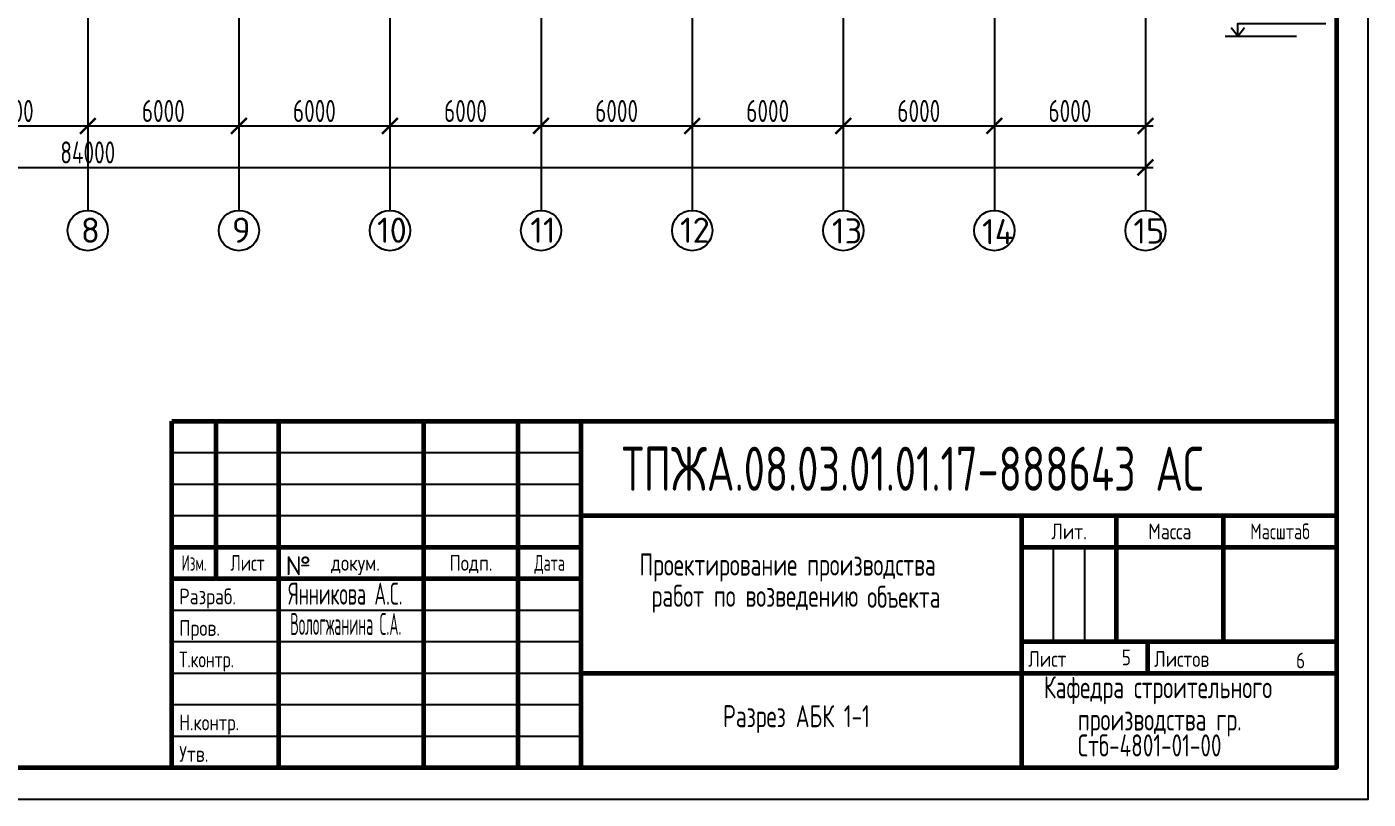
# Model space of a CAD drawing. Header units: millimetres. Extents: x -258526 to -95372, y 16759 to 83244.
# Drawn here: x -127198.1 to -126985, y 41285.3 to 41407.9 of the extents above; entities that cross this region are included whole.
import ezdxf
from ezdxf.enums import TextEntityAlignment as Align

# ---------------------------------------------------------------- set-up
doc = ezdxf.new("R2010")
doc.units = ezdxf.units.MM
doc.header["$LTSCALE"] = 0.5
doc.layers.add('текст', color=7, linetype='Continuous')
doc.layers.add('тонкие', color=7, linetype='Continuous')
for name, color, linetype, lineweight in [('ТОНКИЕе', 7, 'Continuous', 25), ('я', 220, 'Continuous', 30), ('я1', 210, 'Continuous', 25), ('я2', 220, 'Continuous', 25)]:
    doc.layers.add(name, color=color, linetype=linetype, lineweight=lineweight)
doc.styles.add('арх', font='isocpeur.ttf', dxfattribs={"width": 0.5, "height": 10})
doc.styles.add('ГОСТ 2.304', font='cs_gost2304.shx')
doc.styles.add('Наклонный', font='isocpeur.ttf', dxfattribs={"width": 0.7, "height": 3.5})
doc.styles.add('Наклонный 5', font='isocpeur.ttf', dxfattribs={"height": 7})
doc.styles.add('прямой', font='isocpeur.ttf', dxfattribs={"width": 0.7, "height": 3})
doc.dimstyles.new('СТРОИТЕЛЬНЫЙ', dxfattribs={"dimtxt": 3.5, "dimasz": 2.5, "dimexe": 1.25, "dimexo": 0.625, "dimtad": 1, "dimdec": 0, "dimlfac": 500, "dimdsep": 46, "dimtxsty": 'Наклонный', "dimblk1": 'ARCHTICK', "dimblk2": 'ARCHTICK', "dimsah": 1, "dimcen": 0, "dimdle": 1.25, "dimadec": 0, "dimazin": 0, "dimtfac": 0.75, "dimtdec": 0, "dimtmove": 0, "dimatfit": 3, "dimldrblk": 'ARCHTICK', "dimfxl": 1, "dimtolj": 1, "dimtzin": 0, "dimarcsym": 0})

# ---------------------------------------------------------------- blocks, each defined once
blk = doc.blocks.new('_ArchTick')
at = {"color": 0, "linetype": 'ByBlock', "const_width": 0.15}
blk.add_lwpolyline([(-0.5, -0.5), (0.5, 0.5)], dxfattribs=at)
blk = doc.blocks.new('*D675')
at = {"layer": 'Defpoints', "color": 0, "transparency": 16777216}
for p in [(-127212.38, 41407.31), (-127188.38, 41406.11), (-127188.38, 41392.13)]:
    blk.add_point(p, dxfattribs=at)
at = {"layer": 'ТОНКИЕе', "color": 0, "lineweight": -2, "transparency": 16777216}
for p, q in [((-127212.38, 41406.69), (-127212.38, 41390.88)), ((-127188.38, 41405.49), (-127188.38, 41390.88)), ((-127213.63, 41392.13), (-127187.13, 41392.13))]:
    blk.add_line(p, q, dxfattribs=at)
at = {"layer": 'ТОНКИЕе', "color": 0, "lineweight": -2, "transparency": 16777216, "xscale": 2.5, "yscale": 2.5, "zscale": 2.5, "rotation": 180}
blk.add_blockref('_ArchTick', (-127212.38, 41392.13), dxfattribs=at)
at = {"layer": 'ТОНКИЕе', "color": 0, "lineweight": -2, "transparency": 16777216, "xscale": 2.5, "yscale": 2.5, "zscale": 2.5}
blk.add_blockref('_ArchTick', (-127188.38, 41392.13), dxfattribs=at)
at = {"layer": 'ТОНКИЕе', "color": 0, "transparency": 16777216, "insert": (-127200.38, 41394.5), "char_height": 3.5, "attachment_point": 5, "style": 'Наклонный'}
blk.add_mtext('\\A1;6000', dxfattribs=at)
blk = doc.blocks.new('*D676')
at = {"layer": 'Defpoints', "color": 0, "transparency": 16777216}
for p in [(-127188.38, 41407.31), (-127164.38, 41406.11), (-127164.38, 41392.13)]:
    blk.add_point(p, dxfattribs=at)
at = {"layer": 'ТОНКИЕе', "color": 0, "lineweight": -2, "transparency": 16777216}
for p, q in [((-127188.38, 41406.69), (-127188.38, 41390.88)), ((-127164.38, 41405.49), (-127164.38, 41390.88)), ((-127189.63, 41392.13), (-127163.13, 41392.13))]:
    blk.add_line(p, q, dxfattribs=at)
at = {"layer": 'ТОНКИЕе', "color": 0, "lineweight": -2, "transparency": 16777216, "xscale": 2.5, "yscale": 2.5, "zscale": 2.5, "rotation": 180}
blk.add_blockref('_ArchTick', (-127188.38, 41392.13), dxfattribs=at)
at = {"layer": 'ТОНКИЕе', "color": 0, "lineweight": -2, "transparency": 16777216, "xscale": 2.5, "yscale": 2.5, "zscale": 2.5}
blk.add_blockref('_ArchTick', (-127164.38, 41392.13), dxfattribs=at)
at = {"layer": 'ТОНКИЕе', "color": 0, "transparency": 16777216, "insert": (-127176.38, 41394.5), "char_height": 3.5, "attachment_point": 5, "style": 'Наклонный'}
blk.add_mtext('\\A1;6000', dxfattribs=at)
blk = doc.blocks.new('*D677')
at = {"layer": 'Defpoints', "color": 0, "transparency": 16777216}
for p in [(-127164.38, 41407.31), (-127140.38, 41406.11), (-127140.38, 41392.13)]:
    blk.add_point(p, dxfattribs=at)
at = {"layer": 'ТОНКИЕе', "color": 0, "lineweight": -2, "transparency": 16777216}
for p, q in [((-127164.38, 41406.69), (-127164.38, 41390.88)), ((-127140.38, 41405.49), (-127140.38, 41390.88)), ((-127165.63, 41392.13), (-127139.13, 41392.13))]:
    blk.add_line(p, q, dxfattribs=at)
at = {"layer": 'ТОНКИЕе', "color": 0, "lineweight": -2, "transparency": 16777216, "xscale": 2.5, "yscale": 2.5, "zscale": 2.5, "rotation": 180}
blk.add_blockref('_ArchTick', (-127164.38, 41392.13), dxfattribs=at)
at = {"layer": 'ТОНКИЕе', "color": 0, "lineweight": -2, "transparency": 16777216, "xscale": 2.5, "yscale": 2.5, "zscale": 2.5}
blk.add_blockref('_ArchTick', (-127140.38, 41392.13), dxfattribs=at)
at = {"layer": 'ТОНКИЕе', "color": 0, "transparency": 16777216, "insert": (-127152.38, 41394.5), "char_height": 3.5, "attachment_point": 5, "style": 'Наклонный'}
blk.add_mtext('\\A1;6000', dxfattribs=at)
blk = doc.blocks.new('*D678')
at = {"layer": 'Defpoints', "color": 0, "transparency": 16777216}
for p in [(-127140.38, 41407.31), (-127116.38, 41406.11), (-127116.38, 41392.13)]:
    blk.add_point(p, dxfattribs=at)
at = {"layer": 'ТОНКИЕе', "color": 0, "lineweight": -2, "transparency": 16777216}
for p, q in [((-127140.38, 41406.69), (-127140.38, 41390.88)), ((-127116.38, 41405.49), (-127116.38, 41390.88)), ((-127141.63, 41392.13), (-127115.13, 41392.13))]:
    blk.add_line(p, q, dxfattribs=at)
at = {"layer": 'ТОНКИЕе', "color": 0, "lineweight": -2, "transparency": 16777216, "xscale": 2.5, "yscale": 2.5, "zscale": 2.5, "rotation": 180}
blk.add_blockref('_ArchTick', (-127140.38, 41392.13), dxfattribs=at)
at = {"layer": 'ТОНКИЕе', "color": 0, "lineweight": -2, "transparency": 16777216, "xscale": 2.5, "yscale": 2.5, "zscale": 2.5}
blk.add_blockref('_ArchTick', (-127116.38, 41392.13), dxfattribs=at)
at = {"layer": 'ТОНКИЕе', "color": 0, "transparency": 16777216, "insert": (-127128.38, 41394.5), "char_height": 3.5, "attachment_point": 5, "style": 'Наклонный'}
blk.add_mtext('\\A1;6000', dxfattribs=at)
blk = doc.blocks.new('*D679')
at = {"layer": 'Defpoints', "color": 0, "transparency": 16777216}
for p in [(-127116.38, 41407.31), (-127092.38, 41406.11), (-127092.38, 41392.13)]:
    blk.add_point(p, dxfattribs=at)
at = {"layer": 'ТОНКИЕе', "color": 0, "lineweight": -2, "transparency": 16777216}
for p, q in [((-127116.38, 41406.69), (-127116.38, 41390.88)), ((-127092.38, 41405.49), (-127092.38, 41390.88)), ((-127117.63, 41392.13), (-127091.13, 41392.13))]:
    blk.add_line(p, q, dxfattribs=at)
at = {"layer": 'ТОНКИЕе', "color": 0, "lineweight": -2, "transparency": 16777216, "xscale": 2.5, "yscale": 2.5, "zscale": 2.5, "rotation": 180}
blk.add_blockref('_ArchTick', (-127116.38, 41392.13), dxfattribs=at)
at = {"layer": 'ТОНКИЕе', "color": 0, "lineweight": -2, "transparency": 16777216, "xscale": 2.5, "yscale": 2.5, "zscale": 2.5}
blk.add_blockref('_ArchTick', (-127092.38, 41392.13), dxfattribs=at)
at = {"layer": 'ТОНКИЕе', "color": 0, "transparency": 16777216, "insert": (-127104.38, 41394.5), "char_height": 3.5, "attachment_point": 5, "style": 'Наклонный'}
blk.add_mtext('\\A1;6000', dxfattribs=at)
blk = doc.blocks.new('*D680')
at = {"layer": 'Defpoints', "color": 0, "transparency": 16777216}
for p in [(-127092.38, 41407.31), (-127068.38, 41406.11), (-127068.38, 41392.13)]:
    blk.add_point(p, dxfattribs=at)
at = {"layer": 'ТОНКИЕе', "color": 0, "lineweight": -2, "transparency": 16777216}
for p, q in [((-127092.38, 41406.69), (-127092.38, 41390.88)), ((-127068.38, 41405.49), (-127068.38, 41390.88)), ((-127093.63, 41392.13), (-127067.13, 41392.13))]:
    blk.add_line(p, q, dxfattribs=at)
at = {"layer": 'ТОНКИЕе', "color": 0, "lineweight": -2, "transparency": 16777216, "xscale": 2.5, "yscale": 2.5, "zscale": 2.5, "rotation": 180}
blk.add_blockref('_ArchTick', (-127092.38, 41392.13), dxfattribs=at)
at = {"layer": 'ТОНКИЕе', "color": 0, "lineweight": -2, "transparency": 16777216, "xscale": 2.5, "yscale": 2.5, "zscale": 2.5}
blk.add_blockref('_ArchTick', (-127068.38, 41392.13), dxfattribs=at)
at = {"layer": 'ТОНКИЕе', "color": 0, "transparency": 16777216, "insert": (-127080.38, 41394.5), "char_height": 3.5, "attachment_point": 5, "style": 'Наклонный'}
blk.add_mtext('\\A1;6000', dxfattribs=at)
blk = doc.blocks.new('*D681')
at = {"layer": 'Defpoints', "color": 0, "transparency": 16777216}
for p in [(-127068.38, 41407.31), (-127044.38, 41406.11), (-127044.38, 41392.13)]:
    blk.add_point(p, dxfattribs=at)
at = {"layer": 'ТОНКИЕе', "color": 0, "lineweight": -2, "transparency": 16777216}
for p, q in [((-127068.38, 41406.69), (-127068.38, 41390.88)), ((-127044.38, 41405.49), (-127044.38, 41390.88)), ((-127069.63, 41392.13), (-127043.13, 41392.13))]:
    blk.add_line(p, q, dxfattribs=at)
at = {"layer": 'ТОНКИЕе', "color": 0, "lineweight": -2, "transparency": 16777216, "xscale": 2.5, "yscale": 2.5, "zscale": 2.5, "rotation": 180}
blk.add_blockref('_ArchTick', (-127068.38, 41392.13), dxfattribs=at)
at = {"layer": 'ТОНКИЕе', "color": 0, "lineweight": -2, "transparency": 16777216, "xscale": 2.5, "yscale": 2.5, "zscale": 2.5}
blk.add_blockref('_ArchTick', (-127044.38, 41392.13), dxfattribs=at)
at = {"layer": 'ТОНКИЕе', "color": 0, "transparency": 16777216, "insert": (-127056.38, 41394.5), "char_height": 3.5, "attachment_point": 5, "style": 'Наклонный'}
blk.add_mtext('\\A1;6000', dxfattribs=at)
blk = doc.blocks.new('*D682')
at = {"layer": 'Defpoints', "color": 0, "transparency": 16777216}
for p in [(-127044.38, 41415.16), (-127020.38, 41406.11), (-127020.38, 41392.13)]:
    blk.add_point(p, dxfattribs=at)
at = {"layer": 'ТОНКИЕе', "color": 0, "lineweight": -2, "transparency": 16777216}
for p, q in [((-127044.38, 41414.54), (-127044.38, 41390.88)), ((-127020.38, 41405.49), (-127020.38, 41390.88)), ((-127045.63, 41392.13), (-127019.13, 41392.13))]:
    blk.add_line(p, q, dxfattribs=at)
at = {"layer": 'ТОНКИЕе', "color": 0, "lineweight": -2, "transparency": 16777216, "xscale": 2.5, "yscale": 2.5, "zscale": 2.5, "rotation": 180}
blk.add_blockref('_ArchTick', (-127044.38, 41392.13), dxfattribs=at)
at = {"layer": 'ТОНКИЕе', "color": 0, "lineweight": -2, "transparency": 16777216, "xscale": 2.5, "yscale": 2.5, "zscale": 2.5}
blk.add_blockref('_ArchTick', (-127020.38, 41392.13), dxfattribs=at)
at = {"layer": 'ТОНКИЕе', "color": 0, "transparency": 16777216, "insert": (-127032.38, 41394.5), "char_height": 3.5, "attachment_point": 5, "style": 'Наклонный'}
blk.add_mtext('\\A1;6000', dxfattribs=at)
blk = doc.blocks.new('*D683')
at = {"layer": 'Defpoints', "color": 0, "transparency": 16777216}
for p in [(-127356.38, 41392.13), (-127020.38, 41392.13), (-127020.38, 41385.54)]:
    blk.add_point(p, dxfattribs=at)
at = {"layer": 'ТОНКИЕе', "color": 0, "lineweight": -2, "transparency": 16777216}
for p, q in [((-127356.38, 41391.5), (-127356.38, 41384.29)), ((-127020.38, 41391.5), (-127020.38, 41384.29)), ((-127357.63, 41385.54), (-127019.13, 41385.54))]:
    blk.add_line(p, q, dxfattribs=at)
at = {"layer": 'ТОНКИЕе', "color": 0, "lineweight": -2, "transparency": 16777216, "xscale": 2.5, "yscale": 2.5, "zscale": 2.5, "rotation": 180}
blk.add_blockref('_ArchTick', (-127356.38, 41385.54), dxfattribs=at)
at = {"layer": 'ТОНКИЕе', "color": 0, "lineweight": -2, "transparency": 16777216, "xscale": 2.5, "yscale": 2.5, "zscale": 2.5}
blk.add_blockref('_ArchTick', (-127020.38, 41385.54), dxfattribs=at)
at = {"layer": 'ТОНКИЕе', "color": 0, "transparency": 16777216, "insert": (-127188.38, 41387.92), "char_height": 3.5, "attachment_point": 5, "style": 'Наклонный'}
blk.add_mtext('\\A1;84000', dxfattribs=at)

msp = doc.modelspace()

# ---------------------------------------------------------------- linework, layer by layer
at = {"layer": 'ТОНКИЕе', "color": 0}
for points in [[(-127165.1807, 41415.1616), (-127164.3807, 41415.1616), (-127164.3807, 41406.3616)], [(-127141.1807, 41415.1616), (-127140.3807, 41415.1616), (-127140.3807, 41406.3616)], [(-127117.1807, 41415.1616), (-127116.3807, 41415.1616), (-127116.3807, 41406.3616)], [(-127093.1807, 41415.1616), (-127092.3807, 41415.1616), (-127092.3807, 41406.3616)], [(-127069.1807, 41415.1616), (-127068.3807, 41415.1616), (-127068.3807, 41406.3616)], [(-127019.5807, 41415.1616), (-127020.3807, 41415.1616), (-127020.3807, 41406.3616)], [(-127188.3807, 41412.7616), (-127188.3807, 41378.7249)], [(-127164.3807, 41407.3943), (-127164.3807, 41378.7249)], [(-127140.3807, 41407.3943), (-127140.3807, 41378.7249)], [(-127116.3807, 41407.3943), (-127116.3807, 41378.7249)], [(-127092.3807, 41407.3943), (-127092.3807, 41378.7249)], [(-127068.3807, 41407.3943), (-127068.3807, 41378.7249)], [(-127044.3807, 41407.3943), (-127044.3807, 41378.7249)], [(-127020.3807, 41407.3943), (-127020.3807, 41378.7249)], [(-127005.707, 41406.3616), (-127006.7585, 41407.6778)], [(-127005.707, 41406.3616), (-127005.707, 41408.3616), (-126991.7564, 41408.3616)], [(-127005.707, 41406.3616), (-127004.6579, 41407.7512)], [(-127007.726, 41406.3616), (-126996.3892, 41406.3616)]]:
    msp.add_lwpolyline(points, dxfattribs=at)
for centre in [(-127188.3736, 41375.5249), (-127164.3736, 41375.5249), (-127140.3736, 41375.5249), (-127116.3736, 41375.5249), (-127092.3736, 41375.5249), (-127068.3736, 41375.5249), (-127044.3736, 41375.5249), (-127020.3736, 41375.5249)]:
    msp.add_circle(centre, 3.2, dxfattribs=at)
at = {"layer": 'я', "color": 7, "lineweight": 60}
for p, q in [((-127175.005, 41345.27), (-126990.005, 41345.27)), ((-127175.005, 41290.27), (-127175.005, 41345.27)), ((-127168.005, 41320.27), (-127168.005, 41345.27)), ((-127158.005, 41290.27), (-127158.005, 41345.27)), ((-127135.005, 41290.27), (-127135.005, 41345.27)), ((-127120.005, 41290.27), (-127120.005, 41345.27)), ((-127110.005, 41290.27), (-127110.005, 41345.27)), ((-126990.005, 41290.27), (-126990.005, 41345.27)), ((-127110.005, 41330.27), (-126990.005, 41330.27)), ((-127040.005, 41290.27), (-127040.005, 41330.27)), ((-127025.005, 41310.27), (-127025.005, 41330.27)), ((-127008.005, 41310.27), (-127008.005, 41330.27)), ((-127175.005, 41325.27), (-127110.005, 41325.27)), ((-127040.005, 41325.27), (-126990.005, 41325.27)), ((-127175.005, 41320.27), (-127110.005, 41320.27)), ((-127040.005, 41310.27), (-126990.005, 41310.27)), ((-127020.005, 41305.27), (-127020.005, 41310.27)), ((-127110.005, 41305.27), (-126990.005, 41305.27)), ((-127175.005, 41290.27), (-126990.005, 41290.27))]:
    msp.add_line(p, q, dxfattribs=at)
msp.add_lwpolyline([(-127385.005, 41290.27), (-126990.005, 41290.27), (-126990.005, 41577.27), (-127385.005, 41577.27), (-127385.005, 41290.27)], dxfattribs=at)
at = {"layer": 'я1', "color": 7}
for p, q in [((-127175.005, 41340.27), (-127110.005, 41340.27)), ((-127175.005, 41335.27), (-127110.005, 41335.27)), ((-127175.005, 41330.27), (-127110.005, 41330.27)), ((-127035.005, 41310.27), (-127035.005, 41325.27)), ((-127030.005, 41310.27), (-127030.005, 41325.27)), ((-127175.005, 41315.27), (-127110.005, 41315.27)), ((-127175.005, 41310.27), (-127110.005, 41310.27)), ((-127175.005, 41305.27), (-127110.005, 41305.27)), ((-127175.005, 41300.27), (-127110.005, 41300.27)), ((-127175.005, 41295.27), (-127110.005, 41295.27))]:
    msp.add_line(p, q, dxfattribs=at)
msp.add_lwpolyline([(-127405.005, 41285.27), (-126985.005, 41285.27), (-126985.005, 41582.27), (-127405.005, 41582.27), (-127405.005, 41285.27)], dxfattribs=at)

# ---------------------------------------------------------------- texts
at = {"layer": 'текст', "color": 7, "style": 'Наклонный', "width": 0.7}
for s, p in [('Проектирование производства', (-127100.7467, 41320.7559)), ('работ по возведению', (-127098.8261, 41315.7994)), ('объекта', (-127064.5765, 41315.6395)), ('Разрез АБК 1-1', (-127087.4695, 41296.6951))]:
    msp.add_text(s, height=3.5, dxfattribs=at).set_placement(p)
at = {"layer": 'текст', "color": 0, "style": 'прямой'}
for s, width, p, p2 in [('Янникова А.С.', 0.601833, (-127156.505, 41316.1377), (-127138.3898, 41316.1377)), ('Вологжанина С.А.', 0.458675, (-127156.2128, 41311.3317), (-127138.5538, 41311.3317))]:
    msp.add_text(s, height=3.5, dxfattribs=dict(at, width=width)).set_placement(p, p2, align=Align.FIT)
at = {"layer": 'тонкие', "color": 0, "linetype": 'ByBlock', "lineweight": 0, "insert": (-127156.9559, 41323.803), "char_height": 3, "attachment_point": 1, "style": 'арх'}
msp.add_mtext_dynamic_manual_height_columns('{\\W1;№}', width=1.814815, gutter_width=50, heights=[0], dxfattribs=at)
at = {"layer": 'ТОНКИЕе', "color": 0, "char_height": 4, "attachment_point": 1, "style": 'Наклонный 5'}
for s, insert in [('{\\Q0;8}', (-127189.4696, 41377.5771)), ('{\\Q0;9}', (-127165.4696, 41377.5771)), ('{\\Q0;10}', (-127142.432, 41377.5771)), ('{\\Q0;11}', (-127118.0802, 41377.5771)), ('{\\Q0;12}', (-127094.3097, 41377.5771)), ('{\\Q0;13}', (-127070.1732, 41377.4599)), ('{\\Q0;14}', (-127046.3236, 41377.3445)), ('{\\Q0;15}', (-127022.2849, 41377.4608))]:
    msp.add_mtext_dynamic_manual_height_columns(s, width=1.852732, gutter_width=35, heights=[0], dxfattribs=dict(at, insert=insert))
at = {"layer": 'ТОНКИЕе', "attachment_point": 1, "style": 'Наклонный'}
for s, width, insert, char_height in [('ТПЖА.08.03.01.01.17-888643 АС', 99.455638, (-127103.5455, 41341.2121), 7), ('Кафедра строительного ', 46.559369, (-127036.517, 41304.7877), 3.5), ('производства гр. ', 46.559369, (-127031.1273, 41299.6666), 3.5), ('Стб-4801-01-00', 46.559369, (-127031.1273, 41295.5451), 3.5)]:
    msp.add_mtext_dynamic_manual_height_columns(s, width=width, gutter_width=17.5, heights=[0], dxfattribs=dict(at, insert=insert, char_height=char_height))
at = {"layer": 'я2', "color": 7, "lineweight": 30, "style": 'ГОСТ 2.304'}
for s, p in [('Лит.', (-127032.505, 41327.77)), ('Масса', (-127016.505, 41327.77)), ('Подп.', (-127127.505, 41322.77))]:
    msp.add_text(s, height=2.5, dxfattribs=at).set_placement(p, align=Align.MIDDLE_CENTER)
for s, width, p in [('Масштаб', 0.91954, (-126999.005, 41327.77)), ('Изм.', 0.75, (-127171.505, 41322.77)), ('Лист', 0.9, (-127163.005, 41322.77)), ('Дата', 0.8, (-127115.005, 41322.77))]:
    msp.add_text(s, height=2.5, dxfattribs=dict(at, width=width)).set_placement(p, align=Align.MIDDLE_CENTER)
at = {"layer": 'я2', "color": 0, "lineweight": 30, "style": 'ГОСТ 2.304'}
msp.add_text(' докум.', height=2.5, dxfattribs=at).set_placement((-127146.505, 41322.77), align=Align.MIDDLE_CENTER)
at = {"layer": 'я2', "color": 7, "lineweight": 30, "style": 'ГОСТ 2.304'}
for s, p in [('Разраб.', (-127173.8477, 41316.191)), ('Пров.', (-127173.8477, 41311.191)), ('5', (-127024.149, 41306.5158)), ('Лист', (-127039.005, 41306.27)), ('Листов', (-127019.005, 41306.27)), ('6', (-126996.4688, 41306.0349)), ('Утв.', (-127173.8477, 41291.191))]:
    msp.add_text(s, height=2.5, dxfattribs=at).set_placement(p)
for s, width, p in [('Т.контр.', 0.9, (-127173.8477, 41306.191)), ('Н.контр.', 0.95, (-127173.8477, 41296.191))]:
    msp.add_text(s, height=2.5, dxfattribs=dict(at, width=width)).set_placement(p)

# ---------------------------------------------------------------- dimensions: what is measured, and where the dimension line sits
at = {"layer": 'ТОНКИЕе', "color": 0}
for base, p1, p2, text, picture, middle in [((-127020.3807, 41392.1288), (-127044.3807, 41415.1616), (-127020.3807, 41406.1143), '6000', '*D682', (-127032.3807, 41394.5038)), ((-127188.3807, 41392.1288), (-127212.3807, 41407.3143), (-127188.3807, 41406.1143), '6000', '*D675', (-127200.3807, 41394.5038)), ((-127164.3807, 41392.1288), (-127188.3807, 41407.3143), (-127164.3807, 41406.1143), '6000', '*D676', (-127176.3807, 41394.5038)), ((-127140.3807, 41392.1288), (-127164.3807, 41407.3143), (-127140.3807, 41406.1143), '6000', '*D677', (-127152.3807, 41394.5038)), ((-127116.3807, 41392.1288), (-127140.3807, 41407.3143), (-127116.3807, 41406.1143), '6000', '*D678', (-127128.3807, 41394.5038)), ((-127092.3807, 41392.1288), (-127116.3807, 41407.3143), (-127092.3807, 41406.1143), '6000', '*D679', (-127104.3807, 41394.5038)), ((-127068.3807, 41392.1288), (-127092.3807, 41407.3143), (-127068.3807, 41406.1143), '6000', '*D680', (-127080.3807, 41394.5038)), ((-127044.3807, 41392.1288), (-127068.3807, 41407.3143), (-127044.3807, 41406.1143), '6000', '*D681', (-127056.3807, 41394.5038)), ((-127020.3807, 41385.5442), (-127356.3807, 41392.1288), (-127020.3807, 41392.1288), '84000', '*D683', (-127188.3807, 41387.9192))]:
    dim = msp.add_linear_dim(base=base, p1=p1, p2=p2, text=text, dimstyle='СТРОИТЕЛЬНЫЙ', dxfattribs=at)
    dim.commit()
    dim.dimension.update_dxf_attribs({"geometry": picture, "text_midpoint": middle})

doc.saveas('drawing.dxf')
